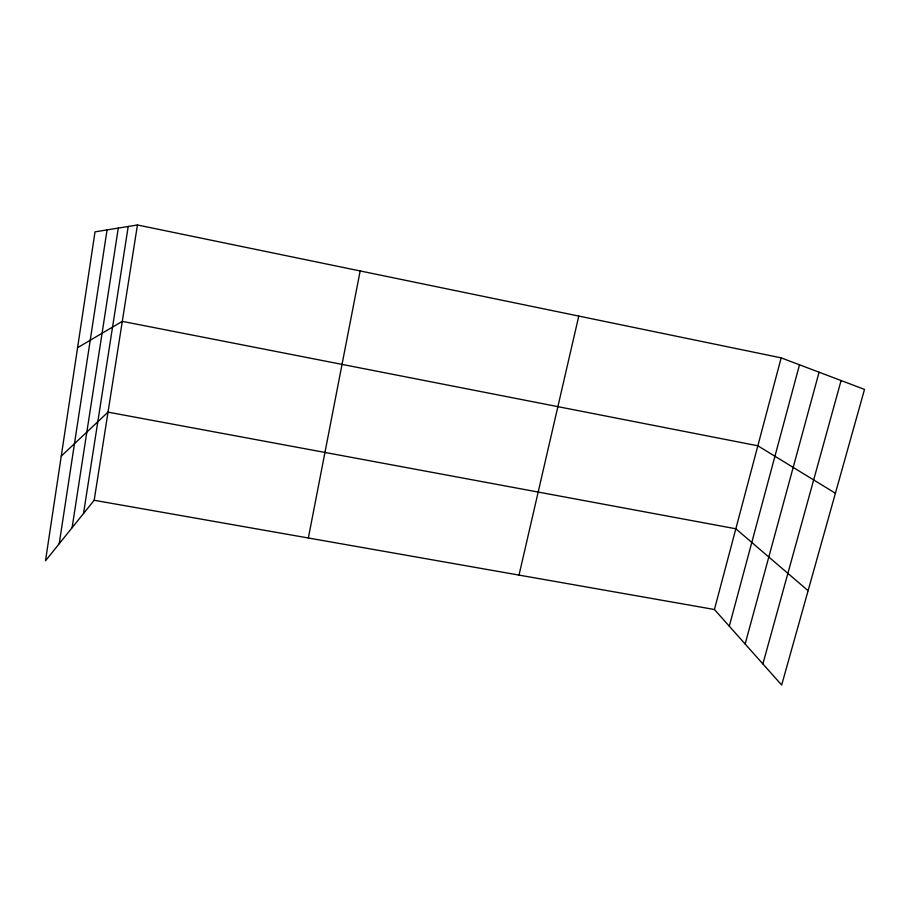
<?xml version="1.0" encoding="UTF-8"?>
<svg xmlns="http://www.w3.org/2000/svg" width="910" height="910" viewBox="0 0 910 910"><rect width="100%" height="100%" fill="white"/><g stroke="black" fill="none" stroke-linecap="round" stroke-linejoin="round"><path stroke-width="1.36" d="M59.218 543.736L107.05 229.9M72.095 527.732L118.289 228.08M83.515 513.536L128.208 226.476M94.174 500.284L137.433 224.975L781.167 357.858L864.5 389.412L781.667 685.025L714.43 609.507L94.174 500.284L45.5 560.788L95.015 231.857L137.433 224.975M308.353 538.003L360.167 270.952M519.018 575.097L578.783 316.077M714.43 609.507L781.167 357.858M729.297 626.216L799.492 364.796M745.142 644.007L819.08 372.213M762.887 663.936L841.09 380.551M61.254 456.115L108.017 412.139L735.837 528.778L808.103 590.681M77.578 347.7L122.281 321.366L757.848 445.798L835.414 493.231"/></g></svg>
